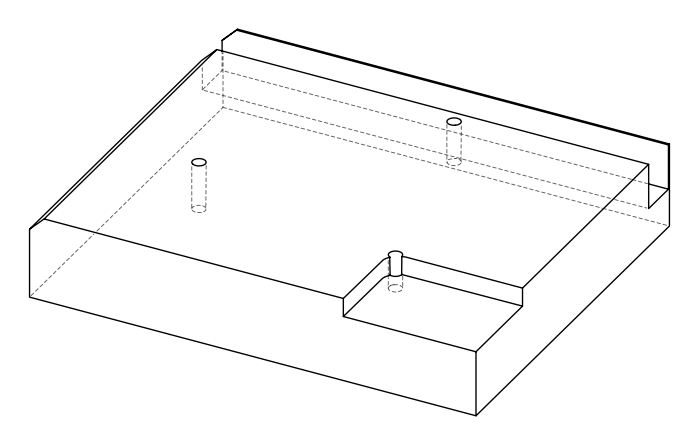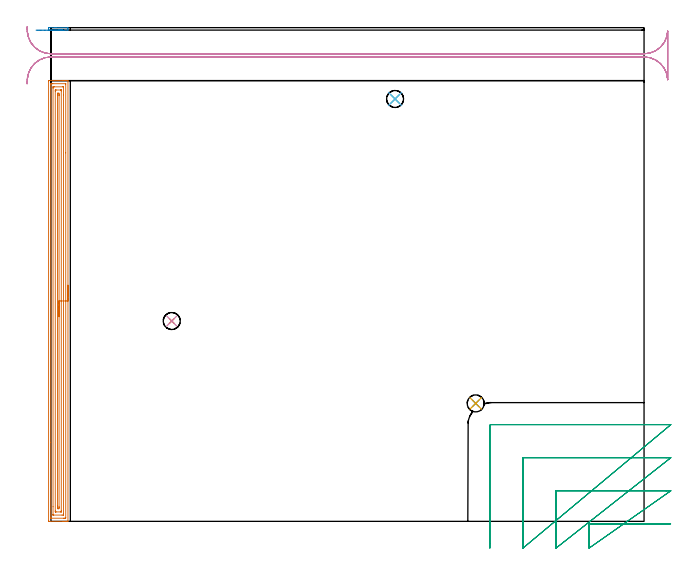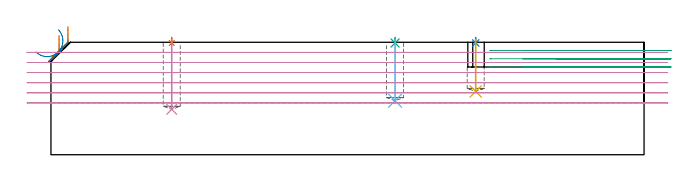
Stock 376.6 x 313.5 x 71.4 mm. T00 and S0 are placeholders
(PLAN: 10 operations, 4 tool changes, 27.9 min)
(1 SPOT_DRILL | STEP1POCKET | NXT0321_9005460120000 | 0.03 min | 1 mm3)
(2 SPOT_DRILL_1 | STEP1POCKET_1 | NXT0321_9005460120000 | 0.03 min | 10 mm3)
(3 SPOT_DRILL_2 | STEP1POCKET_2 | NXT0321_9005460120000 | 0.03 min | 8 mm3)
(4 DRILL_BLIND_HOLE_INTO_CENTER | STEP1POCKET | NXT0301_079 | 0.18 min | 3767 mm3)
(5 DRILL_BLIND_HOLE_INTO_CENTER_1 | STEP1POCKET_1 | NXT0301_079 | 0.13 min | 2727 mm3)
(6 DRILL_BLIND_HOLE_INTO_CENTER_2 | STEP1POCKET_2 | NXT0301_079 | 0.16 min | 3266 mm3)
(7 AREA_MILL | FG_CHAMFER_SURFACE | UGT0205_001 | 11.41 min | 21673 mm3)
(8 AREA_MILL_1 | FG_CHAMFER_SURFACE_1 | UGT0205_001 | 0.28 min | 623 mm3)
(9 MILL_OPEN_POCKET | POCKET_OPEN | UGT0201_006 | Follow Part, ap 7, ae 75% | 4.98 min | 131475 mm3)
(10 MILL_RECTANGULAR_SLOT | SLOT_RECTANGULAR | UGT0201_018 | Follow Part, ap 7.5, ae 75% | 10.66 min | 463052 mm3)
(TOOL NXT0321_9005460120000 | NC Spot Drill, 142deg, 12mm, Carbide, Uncoated | D12 PA142 FL30 Z2)
(TOOL NXT0301_079 | Carbide Drill 10.8mm [860.1-1080-032A1-MM 2214] | D10.8 PA140 FL55 Z2)
(TOOL UGT0205_001 | Chamfer Mill 20 x 3 x 45 deg. | D20 FL50 Z2)
(TOOL UGT0201_006 | End Mill 28 mm | D28 FL25 Z2)
(TOOL UGT0201_018 | End mill 30 mm | D30 FL50 Z4)
(OP 1 SPOT_DRILL)
G17 G21 G94 G90
T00 M6
G54
G17 G0 G90 X76.7 Y127.2 S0 M3
G43 Z81.4 H0
G94 G81 G98 Z70.935 F250. R74.4
G80
M5
M2
(OP 2 SPOT_DRILL_1)
G17 G21 G94 G90
T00 M6
G54
G17 G0 G90 X269.7 Y74.9 S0 M3
G43 Z81.4 H0
G94 G81 G98 Z70.935 F250. R74.4
G80
M5
M2
(OP 3 SPOT_DRILL_2)
G17 G21 G94 G90
T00 M6
G54
G17 G0 G90 X218.5 Y268.2 S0 M3
G43 Z81.4 H0
G94 G81 G98 Z70.935 F250. R74.4
G80
M5
M2
(OP 4 DRILL_BLIND_HOLE_INTO_CENTER)
G17 G21 G94 G90
T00 M6
G54
G17 G0 G90 X76.7 Y127.2 S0 M3
G43 Z81.4 H1
G94 G81 G98 Z28.8 F250. R73.4
G80
M5
M2
(OP 5 DRILL_BLIND_HOLE_INTO_CENTER_1)
G17 G21 G94 G90
T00 M6
G54
G17 G0 G90 X269.7 Y74.9 S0 M3
G43 Z81.4 H1
G94 G81 G98 Z40.2 F250. R73.4
G80
M5
M2
(OP 6 DRILL_BLIND_HOLE_INTO_CENTER_2)
G17 G21 G94 G90
T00 M6
G54
G17 G0 G90 X218.5 Y268.2 S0 M3
G43 Z81.4 H1
G94 G81 G98 Z34.3 F250. R73.4
G80
M5
M2
(OP 7 AREA_MILL)
G17 G21 G94 G90
T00 M6
G54
G17 G0 G90 X10.8 Y149.95 S1061 M3
G43 Z81.4 H0
G94 G1 Y149.912 Z80.528 F250.
Y149.798 Z79.663
Y149.609 Z78.812
Y149.347 Z77.98
Y149.013 Z77.174
Y148.61 Z76.4
Y148.141 Z75.664
Y147.61 Z74.972
Y147.021 Z74.329
Y146.378 Z73.739
Y145.686 Z73.208
Y144.95 Z72.74
Y144.176 Z72.337
Y143.37 Z72.003
Y142.538 Z71.741
Y141.686 Z71.552
Y140.822 Z71.438
Y139.95 Z71.4
Y0.169
X10.804 Y0.001 Z71.394
X10.474 Y0. Z71.074
X10.155 Z70.755
X9.49 Z70.085
X8.277 Z68.874
X7.73 Z68.324
X-1.07 Y0.001 Z59.528
X-1.285 Y0.004 Z59.312
X-1.492 Y0.01 Z59.106
X-1.496 Y0.183 Z59.102
X-1.499 Y0.615 Z59.101
Y279.284
X-1.496 Y279.717 Z59.102
X-1.492 Y279.89 Z59.106
X-1.07 Y279.9 Z59.528
X7.73 Z68.324
X8.277 Z68.874
X8.61 Z69.206
X9.157 Z69.753
X9.49 Z70.085
X10.155 Z70.755
X10.474 Z71.074
X10.804 Y279.899 Z71.394
X10.8 Y279.731 Z71.4
Y139.95
X9.386 Z69.986
X9.385 Y2.508 Z69.985
X9.384 Y2.402 Z69.984
X9.379 Y2.018 Z69.979
X9. Y2.005 Z69.6
X8.61 Y2.002 Z69.21
X8.126 Y2. Z68.726
X0.002 Y2.001 Z60.602
X-0.029 Y2.003 Z60.571
X-0.061 Y2.007 Z60.54
X-0.079 Y2.012 Z60.521
X-0.08 Y2.036 Z60.52
X-0.085 Y2.295 Z60.515
X-0.086 Y50.165 Z60.514
X-0.085 Y277.392 Z60.515
X-0.084 Y277.498 Z60.516
X-0.079 Y277.882 Z60.521
X0.3 Y277.895 Z60.9
X0.69 Y277.898 Z61.29
X1.174 Y277.9 Z61.774
X9.298 Y277.899 Z69.898
X9.329 Y277.897 Z69.929
X9.36 Y277.893 Z69.96
X9.379 Y277.888 Z69.979
X9.38 Y277.863 Z69.98
X9.385 Y277.605 Z69.985
X9.386 Y233.973 Z69.986
Y139.95
X7.971 Z68.571
Y4.836
X7.969 Y4.188 Z68.569
X7.967 Y4.066 Z68.567
X7.965 Y4.014 Z68.565
X7.909 Y4.006 Z68.509
X7.73 Y4.003 Z68.33
X7.035 Y4. Z67.635
X1.755 Z62.355
X1.57 Y4.003 Z62.17
X1.385 Y4.008 Z61.985
X1.338 Y4.01 Z61.938
X1.335 Y4.042 Z61.935
X1.331 Y4.107 Z61.931
X1.329 Y4.188 Z61.929
X1.328 Y9.296 Z61.928
X1.329 Y275.064 Z61.929
X1.331 Y275.712 Z61.931
X1.333 Y275.834 Z61.933
X1.335 Y275.886 Z61.935
X1.391 Y275.894 Z61.991
X1.57 Y275.897 Z62.17
X2.265 Y275.9 Z62.865
X7.545 Z68.145
X7.73 Y275.897 Z68.33
X7.915 Y275.892 Z68.515
X7.962 Y275.89 Z68.562
X7.965 Y275.858 Z68.565
X7.969 Y275.793 Z68.569
X7.971 Y275.712 Z68.571
X7.972 Y270.604 Z68.572
X7.971 Y139.95 Z68.571
X6.557 Z67.157
Y6.868
X6.556 Y6.273 Z67.156
X6.553 Y6.073 Z67.153
X6.55 Y6.01 Z67.15
X6.504 Y6.007 Z67.104
X6.397 Y6.003 Z66.997
X5.97 Y6. Z66.57
X3.305 Z63.905
X2.901 Y6.003 Z63.501
X2.8 Y6.006 Z63.4
X2.755 Y6.01 Z63.355
X2.75 Y6.04 Z63.35
X2.747 Y6.133 Z63.347
X2.743 Y6.57 Z63.343
Y273.032
X2.744 Y273.627 Z63.344
X2.747 Y273.827 Z63.347
X2.75 Y273.89 Z63.35
X2.796 Y273.893 Z63.396
X2.903 Y273.897 Z63.503
X3.33 Y273.9 Z63.93
X5.995 Z66.595
X6.399 Y273.897 Z66.999
X6.5 Y273.894 Z67.1
X6.545 Y273.89 Z67.145
X6.55 Y273.86 Z67.15
X6.553 Y273.767 Z67.153
X6.557 Y273.33 Z67.157
Y139.95
X5.143 Z65.743
Y9.493
X5.14 Y8.654 Z65.74
X5.138 Y8.605 Z65.738
X5.09 Y8.01 Z65.69
X4.849 Y8.005 Z65.449
X4.21 Y8.01 Z64.81
X4.162 Y8.654 Z64.762
X4.159 Y8.705 Z64.759
X4.157 Y9.547 Z64.757
Y9.601
Y270.407
X4.16 Y271.246 Z64.76
X4.162 Y271.295 Z64.762
X4.21 Y271.89 Z64.81
X4.451 Y271.895 Z65.051
X5.09 Y271.89 Z65.69
X5.138 Y271.246 Z65.738
X5.14 Y271.195 Z65.74
X5.143 Y270.353 Z65.743
Y270.299
Y139.95
Y139.078 Z65.781
Y138.213 Z65.895
Y137.362 Z66.084
Y136.53 Z66.346
Y135.724 Z66.68
Y134.95 Z67.083
Y134.214 Z67.552
Y133.522 Z68.083
Y132.879 Z68.672
Y132.29 Z69.315
Y131.758 Z70.007
Y131.29 Z70.743
Y130.887 Z71.517
Y130.553 Z72.323
Y130.291 Z73.155
Y130.102 Z74.007
Y129.988 Z74.872
Y129.95 Z75.743
G0 Z81.4
M5
M2
(OP 8 AREA_MILL_1)
G17 G21 G94 G90
T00 M6
G54
G17 G0 G90 X4.65 Y311.9 S1061 M3
G43 Z81.4 H0
Z79.392
G94 G1 X5.24 Z78.749 F250.
X5.771 Z78.056
X6.24 Z77.321
X6.642 Z76.547
X6.976 Z75.741
X7.239 Z74.909
X7.427 Z74.057
X7.541 Z73.192
X7.579 Z72.321
X7.541 Z71.449
X7.427 Z70.584
X7.238 Z69.732
X6.976 Z68.9
X6.642 Z68.094
X6.239 Z67.321
X5.771 Z66.585
X5.239 Z65.893
X4.65 Z65.25
X3.179 Z63.779
X2.45 Z63.045
X-1.285 Z59.309
X-1.491 Y311.91 Z59.104
X-1.498 Y312.016 Z59.098
X-1.5 Y312.262 Z59.1
Y312.69
X-1.498 Y313.138 Z59.103
X-1.49 Y313.494 Z59.104
X-1.433 Y313.499 Z59.162
X-1.07 Y313.5 Z59.525
X2.45 Z63.045
X3.179 Z63.779
X10.444 Z71.043
X10.794 Y313.49 Z71.392
X10.8 Y313.137 Z71.4
Y312.262
X10.794 Y311.91 Z71.392
X10.444 Y311.9 Z71.042
X8.761 Z69.36
X4.65 Z65.25
X4.007 Z64.66
X3.315 Z64.129
X2.579 Z63.661
X1.805 Z63.258
X0.999 Z62.924
X0.167 Z62.662
X-0.685 Z62.473
X-1.55 Z62.359
X-2.421 Z62.321
X-3.293 Z62.359
X-4.158 Z62.473
X-5.009 Z62.662
X-5.841 Z62.924
X-6.647 Z63.258
X-7.421 Z63.661
X-8.157 Z64.13
X-8.849 Z64.661
X-9.492 Z65.25
G0 Z81.4
M5
M2
(OP 9 MILL_OPEN_POCKET)
G17 G21 G94 G90
T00 M6
G54
G17 G0 G90 X393.508 Y-1.6 S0 M3
G43 Z81.4 H0
Z66.167
G94 G1 X390.508 F250.
X341.7 F500.
Y-14.
Y-17. F250.
X393.6 Y19.4 F500.
X390.6 F250.
X320.7 F500.
Y-14.
Y-17. F250.
X393.6 Y40.4 F500.
X390.6 F250.
X299.7 F500.
Y-14.
Y-17. F250.
X393.6 Y61.4 F500.
X390.6 F250.
X279.4 F500.
G3 X279.195 Y61.369 R0.7
G1 X278.986 Y61.305
X278.851 Y61.134
G3 X278.7 Y60.7 R0.7
G1 Y-14.
Y-17. F250.
G0 Z81.4
X393.508 Y-1.6
Z60.933
G1 X390.508
X341.7 F500.
Y-14.
Y-17. F250.
X393.6 Y19.4 F500.
X390.6 F250.
X320.7 F500.
Y-14.
Y-17. F250.
X393.6 Y40.4 F500.
X390.6 F250.
X299.7 F500.
Y-14.
Y-17. F250.
X393.6 Y61.4 F500.
X390.6 F250.
X279.4 F500.
G3 X279.195 Y61.369 R0.7
G1 X278.986 Y61.305
X278.851 Y61.134
G3 X278.7 Y60.7 R0.7
G1 Y-14.
Y-17. F250.
G0 Z81.4
X393.508 Y-1.6
Z55.7
G1 X390.508
X341.7 F500.
Y-14.
Y-17. F250.
X393.6 Y19.4 F500.
X390.6 F250.
X320.7 F500.
Y-14.
Y-17. F250.
X393.6 Y40.4 F500.
X390.6 F250.
X299.7 F500.
Y-14.
Y-17. F250.
X393.6 Y61.4 F500.
X390.6 F250.
X279.4 F500.
G3 X279.195 Y61.369 R0.7
G1 X278.986 Y61.305
X278.851 Y61.134
G3 X278.7 Y60.7 R0.7
G1 Y-14.
Y-17. F250.
G0 Z81.4
M5
M2
(OP 10 MILL_RECTANGULAR_SLOT)
G17 G21 G94 G90
T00 M6
G54
G17 G0 G90 X-15.277 Y280.675 S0 M3
G43 Z81.4 H0
Z64.983
G94 G1 X-14.541 Y283.583 F250.
G2 X0. Y294.9 R15. F500.
G1 X376.6
G2 X391.59 Y280.448 R15.
G1 Y311.352
G2 X376.6 Y296.9 R15.
G1 X0.
G2 X-14.54 Y308.215 R15.
G1 X-15.277 Y311.124 F250.
G0 X-15.16 Y277.854 Z58.567
G1 X-14.97 Y280.848
G2 X0. Y294.9 R15. F500.
G1 X376.6
G2 X391.59 Y280.448 R15.
G1 X391.6
Y311.352
X391.59
G2 X376.6 Y296.9 R15.
G1 X0.
G2 X-14.97 Y310.952 R15.
G1 X-15.16 Y313.946 F250.
G0 Y277.854 Z52.15
G1 X-14.97 Y280.848
G2 X0. Y294.9 R15. F500.
G1 X376.6
G2 X391.59 Y280.448 R15.
G1 X391.6
Y311.352
X391.59
G2 X376.6 Y296.9 R15.
G1 X0.
G2 X-14.97 Y310.952 R15.
G1 X-15.16 Y313.946 F250.
G0 Y277.854 Z45.733
G1 X-14.97 Y280.848
G2 X0. Y294.9 R15. F500.
G1 X376.6
G2 X391.59 Y280.448 R15.
G1 X391.6
Y311.352
X391.59
G2 X376.6 Y296.9 R15.
G1 X0.
G2 X-14.97 Y310.952 R15.
G1 X-15.16 Y313.946 F250.
G0 Y277.854 Z39.317
G1 X-14.97 Y280.848
G2 X0. Y294.9 R15. F500.
G1 X376.6
G2 X391.59 Y280.448 R15.
G1 X391.6
Y311.352
X391.59
G2 X376.6 Y296.9 R15.
G1 X0.
G2 X-14.97 Y310.952 R15.
G1 X-15.16 Y313.946 F250.
G0 Y277.854 Z32.9
G1 X-14.97 Y280.848
G2 X0. Y294.9 R15. F500.
G1 X376.6
G2 X391.59 Y280.448 R15.
G1 X391.6
Y311.352
X391.59
G2 X376.6 Y296.9 R15.
G1 X0.
G2 X-14.97 Y310.952 R15.
G1 X-15.16 Y313.946 F250.
G0 Z81.4
M5
M2
